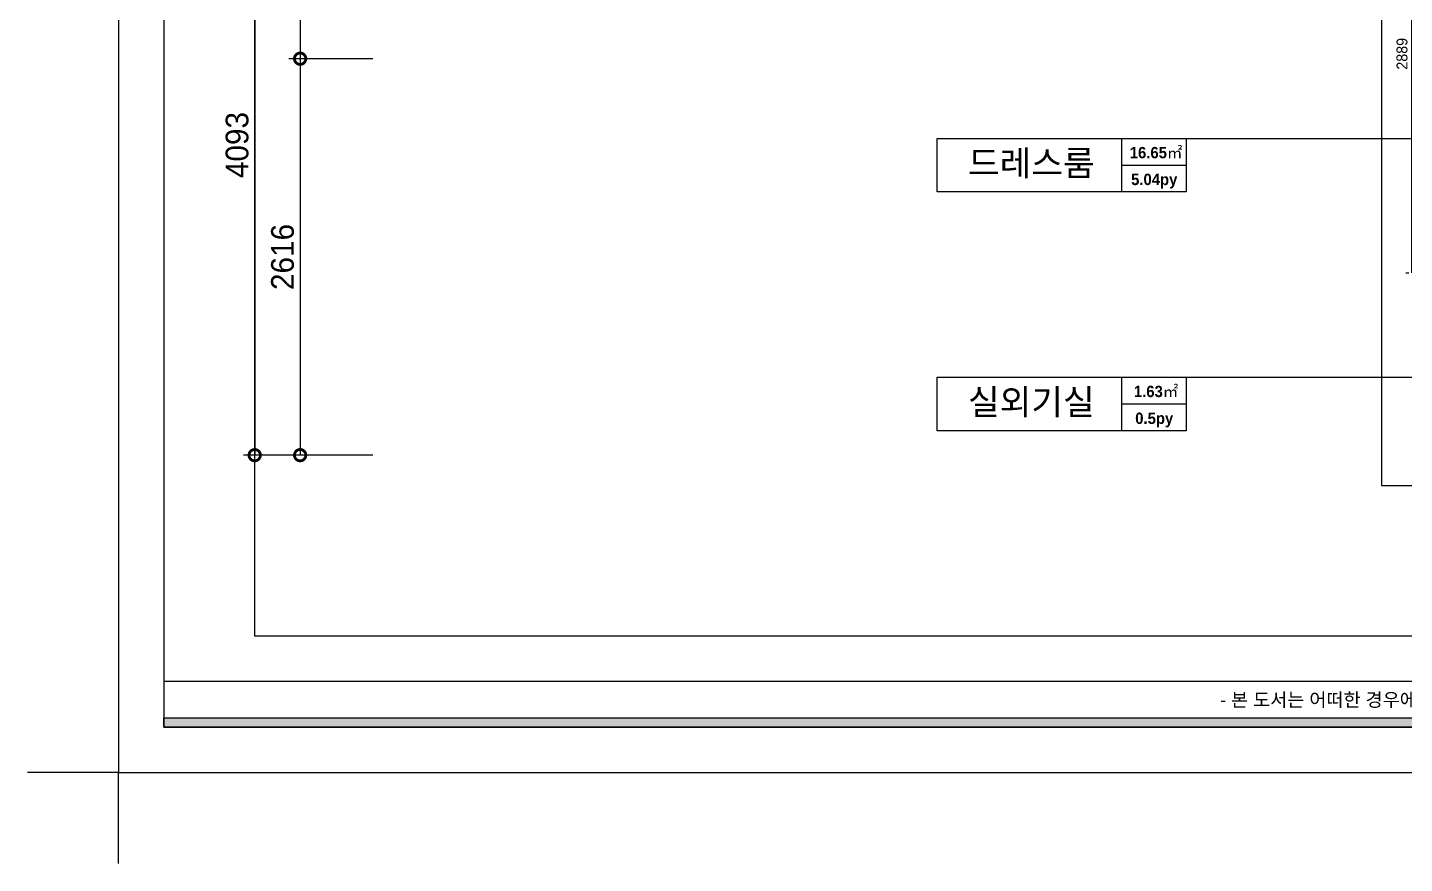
# Model space of a CAD drawing. Header units: millimetres. Extents: x 346859 to 753976, y -86090 to 5333.
# Drawn here: x 396899 to 405991, y -28549 to -23034 of the extents above; entities that cross this region are included whole.
import ezdxf
from ezdxf.enums import TextEntityAlignment as Align

# ---------------------------------------------------------------- set-up
doc = ezdxf.new("R2010")
doc.units = ezdxf.units.MM
doc.header["$LTSCALE"] = 60
for name, color, linetype in [('0-ELC TEXT', 7, 'Continuous'), ('03-TEXT', 3, 'Continuous'), ('07-DIM WAL', 5, 'Continuous'), ('2CONTINUOUS', 2, 'Continuous'), ('FORM(YOURNAME)-1', 1, 'Continuous'), ('FORM(YOURNAME)-11', 1, 'Continuous')]:
    doc.layers.add(name, color=color, linetype=linetype)
doc.styles.add('YOURNAME', font='HY울릉도M.TTF')
doc.styles.add('넥슨고딕', font='NEXONLv1GothicBold.ttf')
doc.styles.add('스타일1', font='HY울릉도M.TTF')
doc.styles.add('코레일둥고', font='Korail_Round_Gothic_Medium.ttf')
doc.dimstyles.new('40', dxfattribs={"dimscale": 40, "dimtxt": 1.8, "dimasz": 0.9, "dimexe": 0.5, "dimexo": 1, "dimgap": 0.7, "dimtad": 1, "dimdec": 0, "dimzin": 0, "dimdsep": 46, "dimtxsty": 'YOURNAME', "dimblk": 'NONE', "dimcen": 0, "dimclrd": 1, "dimclre": 1, "dimclrt": 7, "dimadec": 0, "dimazin": 0, "dimtfac": 1, "dimtdec": 0, "dimtix": 1, "dimtmove": 2, "dimatfit": 3, "dimldrblk": 'NONE', "dimfxl": 1, "dimtolj": 1, "dimtzin": 0, "dimarcsym": 0})
doc.dimstyles.new('60', dxfattribs={"dimscale": 60, "dimtxt": 2.5, "dimasz": 2.5, "dimexe": 1.25, "dimexo": 2, "dimtad": 1, "dimdec": 0, "dimtxsty": '스타일1', "dimblk": 'DOTSMALL', "dimcen": 2.5, "dimclrd": 1, "dimclre": 1, "dimclrt": 2, "dimadec": 0, "dimazin": 0, "dimtfac": 1, "dimtdec": 0, "dimtix": 1, "dimtmove": 0, "dimatfit": 3, "dimldrblk": 'DOTSMALL', "dimfxl": 1.25, "dimarcsym": 0})

# ---------------------------------------------------------------- blocks, each defined once
blk = doc.blocks.new('FORM-ELEVATION')
at = {"layer": 'FORM(YOURNAME)-11'}
h = blk.add_hatch(color=256, dxfattribs=at)
h.dxf.hatch_style = 1
h.paths.add_polyline_path([(-10309, 35708), (71691, 35708), (71691, 35508), (-10309, 35508)])
h.paths.add_polyline_path([(-10309, -21492), (71691, -21492), (71691, -21692), (-10309, -21692)])
at = {"layer": 'Defpoints', "color": 158}
blk.add_line((62481, -20692), (-10309, -20692), dxfattribs=at)
for points in [[(-10309, -21692), (71691, -21692), (71691, 35708), (-10309, 35708)], [(-8309, 33708), (61071, 33708), (61071, -19692), (-8309, -19692)]]:
    blk.add_lwpolyline(points, close=True, dxfattribs=at)
at = {"layer": 'Defpoints', "color": 1}
blk.add_lwpolyline([(-11309, -24692), (-11309, -22692), (-13309, -22692)], dxfattribs=at)
at = {"layer": 'FORM(YOURNAME)-11', "color": 250}
blk.add_lwpolyline([(-11309, -22692), (72691, -22692), (72691, 36708), (-11309, 36708)], close=True, dxfattribs=at)
at = {"layer": 'FORM(YOURNAME)-11'}
blk.add_lwpolyline([(-10309, -21492), (71691, -21492), (71691, -21692), (-10309, -21692)], close=True, dxfattribs=at)
at = {"layer": 'FORM(YOURNAME)-11', "color": 1, "style": 'YOURNAME'}
blk.add_text("- 본 도서는 어떠한 경우에도 무단으로 도용할 수 없으며 도용시 '지적재산권' 보호에 관한 법률에 의거, 법적 분쟁이 발생합니다.  또한 본 도서에 관한 모든 저작권은 당사에 있습니다. -", height=300, dxfattribs=at).set_placement((28146, -21092), align=Align.MIDDLE_CENTER)
at = {"layer": 'FORM(YOURNAME)-11', "color": 3, "style": 'YOURNAME'}
for tag, height, p in [('1', 450, (71041, -1219)), ('2', 450, (71041, -1863)), ('3', 450, (71041, -3150)), ('4', 450, (71041, -5081)), ('5', 515, (71041, -7398)), ('6', 515, (71041, -9650)), ('7', 515, (71041, -11903)), ('8', 515, (71041, -14155)), ('9', 515, (71041, -16408)), ('10', 515, (66791, -18596)), ('11', 515, (71041, -18660)), ('12', 515, (66791, -20848)), ('13', 515, (71041, -20848))]:
    blk.add_attdef(tag, text='', height=height, dxfattribs=at).set_placement(p, align=Align.MIDDLE_RIGHT)
blk = doc.blocks.new('VUSAUSEH')
at = {"layer": '2CONTINUOUS'}
blk.add_lwpolyline([(407322.2, 38430.2), (405147.2, 38430.2), (405147.2, 38325.2), (405978.2, 38325.2), (405978.2, 36495.2), (404927.2, 36495.2), (404927.2, 36200.2), (405840.2, 36200.2), (405840.2, 31122.2), (406171.2, 31122.2)], dxfattribs=at)
blk = doc.blocks.new('_DotSmall')
at = {"color": 0, "linetype": 'ByBlock', "const_width": 0.5}
blk.add_lwpolyline([(-0.0625, 0, 1), (0.0625, 0, 1)], format="xyb", close=True, dxfattribs=at)
blk = doc.blocks.new('*D198')
at = {"layer": '07-DIM WAL', "color": 1, "lineweight": -2, "transparency": 16777216}
for p, q in [((399178.7, -21762.4), (398323.7, -21762.4)), ((398398.7, -21762.4), (398398.7, -25855.4)), ((399178.7, -25855.4), (398323.7, -25855.4))]:
    blk.add_line(p, q, dxfattribs=at)
at = {"layer": 'Defpoints', "color": 0, "transparency": 16777216}
for p in [(399298.7, -21762.4), (398398.7, -25855.4), (399298.7, -25855.4)]:
    blk.add_point(p, dxfattribs=at)
at = {"layer": '07-DIM WAL', "color": 1, "lineweight": -2, "transparency": 16777216, "xscale": 150, "yscale": 150, "zscale": 150}
for p, rotation in [((398398.7, -21762.4), 90), ((398398.7, -25855.4), 270)]:
    blk.add_blockref('_DotSmall', p, dxfattribs=dict(at, rotation=rotation))
at = {"layer": '07-DIM WAL', "color": 2, "transparency": 16777216, "insert": (398283.1, -23808.9), "char_height": 150, "attachment_point": 5, "rotation": 90, "style": '스타일1'}
blk.add_mtext('4093', dxfattribs=at)
blk = doc.blocks.new('*D199')
at = {"layer": '07-DIM WAL', "color": 1, "lineweight": -2, "transparency": 16777216}
for p, q in [((399178.7, -21762.4), (398623.7, -21762.4)), ((398698.7, -21762.4), (398698.7, -23239.4)), ((399178.7, -23239.4), (398623.7, -23239.4))]:
    blk.add_line(p, q, dxfattribs=at)
at = {"layer": 'Defpoints', "color": 0, "transparency": 16777216}
for p in [(399298.7, -21762.4), (398698.7, -23239.4), (399298.7, -23239.4)]:
    blk.add_point(p, dxfattribs=at)
at = {"layer": '07-DIM WAL', "color": 1, "lineweight": -2, "transparency": 16777216, "xscale": 150, "yscale": 150, "zscale": 150}
for p, rotation in [((398698.7, -21762.4), 90), ((398698.7, -23239.4), 270)]:
    blk.add_blockref('_DotSmall', p, dxfattribs=dict(at, rotation=rotation))
at = {"layer": '07-DIM WAL', "color": 2, "transparency": 16777216, "insert": (398586, -22500.9), "char_height": 150, "attachment_point": 5, "rotation": 90, "style": '스타일1'}
blk.add_mtext('1477', dxfattribs=at)
blk = doc.blocks.new('*D200')
at = {"layer": '07-DIM WAL', "color": 1, "lineweight": -2, "transparency": 16777216}
for p, q in [((399178.7, -23239.4), (398623.7, -23239.4)), ((398698.7, -23239.4), (398698.7, -25855.4)), ((399178.7, -25855.4), (398623.7, -25855.4))]:
    blk.add_line(p, q, dxfattribs=at)
at = {"layer": 'Defpoints', "color": 0, "transparency": 16777216}
for p in [(399298.7, -23239.4), (398698.7, -25855.4), (399298.7, -25855.4)]:
    blk.add_point(p, dxfattribs=at)
at = {"layer": '07-DIM WAL', "color": 1, "lineweight": -2, "transparency": 16777216, "xscale": 150, "yscale": 150, "zscale": 150}
for p, rotation in [((398698.7, -23239.4), 90), ((398698.7, -25855.4), 270)]:
    blk.add_blockref('_DotSmall', p, dxfattribs=dict(at, rotation=rotation))
at = {"layer": '07-DIM WAL', "color": 2, "transparency": 16777216, "insert": (398583.1, -24547.4), "char_height": 150, "attachment_point": 5, "rotation": 90, "style": '스타일1'}
blk.add_mtext('2616', dxfattribs=at)
blk = doc.blocks.new('*D301')
at = {"layer": '07-DIM WAL', "color": 1, "lineweight": -2, "transparency": 16777216}
for p, q in [((406000.8, -21762.4), (406020.2, -21762.4)), ((406040.2, -24651.4), (406040.2, -21762.4)), ((406000.2, -24651.4), (406020.2, -24651.4))]:
    blk.add_line(p, q, dxfattribs=at)
at = {"layer": 'Defpoints', "color": 0, "transparency": 16777216}
for p in [(406040.2, -21762.4), (406040.8, -21762.4), (406040.2, -24651.4)]:
    blk.add_point(p, dxfattribs=at)
at = {"layer": '07-DIM WAL', "color": 7, "transparency": 16777216, "insert": (405974.8, -23206.9), "char_height": 72, "attachment_point": 5, "rotation": 90, "style": 'YOURNAME'}
blk.add_mtext('\\A1;2889', dxfattribs=at)
blk = doc.blocks.new('_None')

msp = doc.modelspace()

# ---------------------------------------------------------------- linework, layer by layer
at = {"layer": '0-ELC TEXT'}
for p, q in [((404125.2, -24118.4), (404125.2, -23764.7)), ((404549.9, -23764.7), (406386.6, -23764.7)), ((404125.2, -23941.6), (404549.9, -23941.6)), ((404125.2, -25694.5), (404125.2, -25340.7)), ((404549.9, -25340.7), (406386.6, -25340.7)), ((404125.2, -25517.6), (404549.9, -25517.6))]:
    msp.add_line(p, q, dxfattribs=at)
for points in [[(402905.2, -23764.7), (404549.9, -23764.7), (404549.9, -24118.4), (402905.2, -24118.4)], [(402905.2, -25340.7), (404549.9, -25340.7), (404549.9, -25694.5), (402905.2, -25694.5)]]:
    msp.add_lwpolyline(points, close=True, dxfattribs=at)

# ---------------------------------------------------------------- block references
msp.add_blockref('VUSAUSEH', (0, -57177.6))
at = {"layer": 'FORM(YOURNAME)-1', "xscale": 0.3000000000000002, "yscale": 0.3000000000000002, "zscale": 0.3000000000000002}
msp.add_blockref('FORM-ELEVATION', (400891.3, -21141.9), dxfattribs=at)

# ---------------------------------------------------------------- texts
at = {"layer": '03-TEXT'}
for s, height, style, p in [('16.65㎡', 75, '넥슨고딕', (404350.9, -23896.5)), ('드레스룸', 166.67, '코레일둥고', (403527, -24011)), ('5.04py', 75, '넥슨고딕', (404338.4, -24073.3)), ('실외기실', 166.67, '코레일둥고', (403527, -25587)), ('1.63㎡', 75, '넥슨고딕', (404350.9, -25472.5)), ('0.5py', 75, '넥슨고딕', (404338.4, -25649.4))]:
    msp.add_text(s, height=height, dxfattribs=dict(at, style=style)).set_placement(p, align=Align.CENTER)

# ---------------------------------------------------------------- dimensions: what is measured, and where the dimension line sits
at = {"layer": '07-DIM WAL'}
for base, p1, p2, dimstyle, picture, middle in [((398398.7, -25855.4), (399298.7, -21762.4), (399298.7, -25855.4), '60', '*D198', (398283.1, -23808.9)), ((398698.7, -23239.4), (399298.7, -21762.4), (399298.7, -23239.4), '60', '*D199', (398586, -22500.9)), ((406040.2, -21762.4), (406040.2, -24651.4), (406040.8, -21762.4), '40', '*D301', (405974.8, -23206.9)), ((398698.7, -25855.4), (399298.7, -23239.4), (399298.7, -25855.4), '60', '*D200', (398583.1, -24547.4))]:
    dim = msp.add_linear_dim(base=base, p1=p1, p2=p2, angle=90, dimstyle=dimstyle, dxfattribs=at)
    dim.commit()
    dim.dimension.update_dxf_attribs({"geometry": picture, "text_midpoint": middle})

doc.saveas('drawing.dxf')
